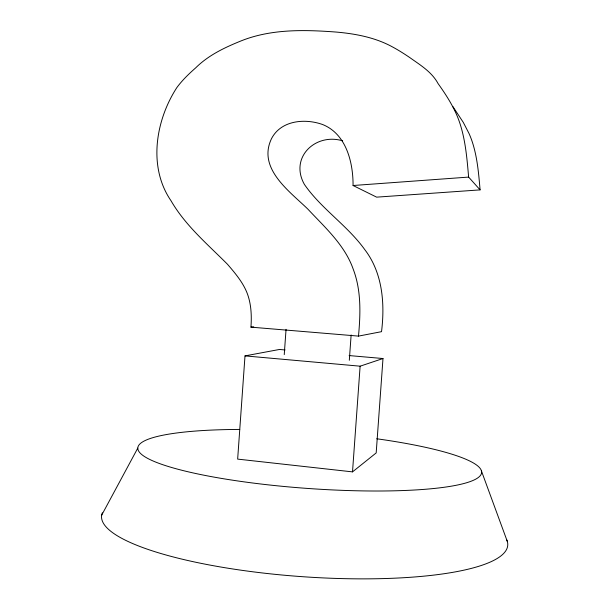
<?xml version="1.0" encoding="UTF-8"?>
<svg xmlns="http://www.w3.org/2000/svg" width="609" height="609" viewBox="0 0 609 609"><rect width="100%" height="100%" fill="white"/><g stroke="black" fill="none" stroke-linecap="round" stroke-linejoin="round"><path stroke-width="0.91" d="M250.946 327.147C251.723 316.277 251.319 305.178 247.741 294.779C243.699 283.215 235.401 273.456 227.469 264.253C207.502 244.179 185.357 225.551 171 200.726C147.82 166.965 155.638 120.262 176.854 87.574C182.274 80.228 188.866 73.849 195.71 67.843C208.613 55.031 225.064 47.357 241.704 40.651C271.5 28.889 304.5 29.689 335.879 32.033C355.473 33.723 375.372 37.453 392.767 47.076C398.644 50.25 404.277 53.843 409.804 57.589C420.332 65.102 431.773 71.877 438.107 83.639C444.966 93.207 451.406 103.142 456.255 113.891A104.641 101.406 -60.7 0 1 460.023 123.703C465.588 140.953 467.065 159.139 468.625 177.09L480.09 189.886L376.628 197.149L353.068 185.509C353.174 162.443 346.3 134.102 322.77 124.586C305.147 118.184 280.962 120.186 271.477 138.715C257.143 168.731 290.059 191.629 308.017 209.275C325.039 227.515 344.77 245.031 353.22 269.178C361.358 290.478 360.543 313.787 358.495 336.107L250.946 327.147L253.77 326.866M285.096 349.962L279.447 349.467L245.001 355.892L237.655 459.11L352.512 471.876L376.187 452.921L382.992 358.526L349.102 355.565M284.243 354.628L286.055 329.332M349.315 360.269L351.134 334.965M352.512 471.876L360.117 366.184L382.992 358.526M101.68 515.161L137.794 448.087M358.495 336.107L381.531 331.669C385.002 303.587 382.604 272.87 364.806 249.667C347.412 225.444 321.209 208.788 304.371 184.375C289.245 157.411 315.584 132.633 342.661 140.839M353.068 185.509L468.625 177.09M245.001 355.892L360.117 366.184M452.814 106.476L463.282 122.379L469.037 133.523A93.451 91.007 -58.2 0 1 472.409 142.285C477.38 157.662 478.697 173.885 480.09 189.886M481.453 471.001L507.32 541.447M506.825 540.008A203.604 46.04 4.1 0 1 305.284 576.883A203.604 46.04 4.1 0 1 102.358 512.793M376.735 438.769A172.332 28.296 4.1 0 1 446.45 486.941A172.332 28.296 4.1 0 1 174.905 468.42A172.332 28.296 4.1 0 1 239.733 429.429"/></g></svg>
